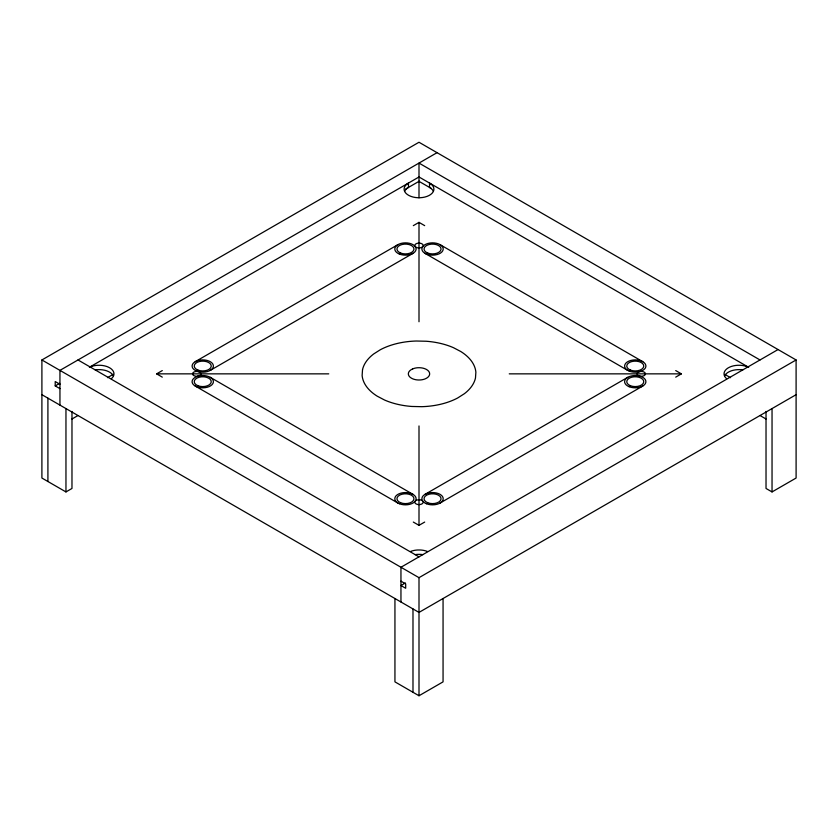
<?xml version="1.0" encoding="UTF-8"?>
<svg xmlns="http://www.w3.org/2000/svg" width="838" height="838" viewBox="0 0 838 838"><rect width="100%" height="100%" fill="white"/><g stroke="black" fill="none" stroke-linecap="round" stroke-linejoin="round"><path stroke-width="1.26" d="M71.974 411.427L71.974 488.46L65.961 491.927L41.9 478.037L41.9 359.963L419 142.251L796.1 359.963L796.1 478.037L772.039 491.927L766.026 488.46L766.026 411.427M437.048 152.663L59.948 370.386L59.948 405.11M59.948 384.275L55.214 381.541L55.214 385.909L59.739 383.291M89.383 367.274L419 176.975L748.68 367.316M405.602 189.084L419.199 181.228M107.505 377.645L113.172 374.377M71.974 419L77.986 415.522M162.289 377.131L156.612 373.853L162.289 370.574M413.312 225.642L419 222.363L424.688 225.642M195.212 361.681L397.924 244.654M210.275 370.386L412.987 253.348M425.013 494.357L627.725 377.33M440.076 503.051L642.788 386.025M413.312 522.064L419 525.342L424.688 522.064M675.711 377.131L681.388 373.853L675.711 370.574M778.052 349.54L400.952 567.263L400.952 601.988M405.393 582.965L400.952 585.532L405.686 588.266L405.686 583.887L400.952 581.153M41.9 359.963L419 577.675L796.1 359.963M796.1 394.688L419 612.41L41.9 394.688M394.939 598.521L394.939 681.86L419 695.75L443.061 681.86L443.061 598.521M198.072 376.136L198.239 376.105A10.653 6.149 0 0 1 213.355 382.212A10.653 6.149 0 0 1 196.637 386.716A10.653 6.149 0 0 1 198.239 376.105M156.612 373.853L328.747 373.853M509.253 373.853L681.388 373.853M760.014 359.963L419 163.085L419 197.81M419 181.354L431.465 188.54M724.891 374.418L730.558 377.687M760.014 415.522L766.026 419M440.076 244.654L642.788 361.681M425.013 253.348L627.725 370.386M210.275 377.33L412.987 494.357M195.212 386.025L397.924 503.051M77.986 359.963L419 556.841M55.214 385.909L59.948 388.643M772.039 408.577L772.039 491.927M419 222.363L419 321.75M419 425.955L419 525.342M419 577.675L419 695.75M412.987 608.933L412.987 692.282M65.961 408.577L65.961 491.927M47.913 398.165L47.913 481.515M95.207 369.914A14.906 8.6 0 0 1 97.763 369.652L100.361 369.652A14.906 8.6 0 0 1 113.465 376M724.535 376A14.906 8.6 0 0 1 737.639 369.652L740.237 369.652A14.906 8.6 0 0 1 742.793 369.914M726.724 378.786A14.906 8.6 0 0 1 737.639 365.284L740.237 365.284A14.906 8.6 0 0 1 747.486 366.803M111.276 378.786A14.906 8.6 0 0 0 100.361 365.284L97.763 365.284A14.906 8.6 0 0 0 90.514 366.803M415.145 554.63A14.906 8.6 0 0 1 417.701 554.368L420.299 554.368A14.906 8.6 0 0 1 422.855 554.63M404.607 191.294A14.906 8.6 0 0 1 408.462 187.429L408.462 183.061A14.906 8.6 0 0 0 404.995 192.08A14.906 8.6 0 0 0 417.701 197.716L420.299 197.716A14.906 8.6 0 0 0 433.005 192.08A14.906 8.6 0 0 0 429.538 183.061L429.538 187.429A14.906 8.6 0 0 1 433.393 191.294M410.452 551.519A14.906 8.6 0 0 1 417.701 549.99L420.299 549.99A14.906 8.6 0 0 1 427.548 551.519M362.519 369.715L362.131 375.445A56.932 32.871 0 0 0 377.205 396.175L384.558 400.03A56.932 32.871 0 0 0 411.835 406.461L421.755 406.681A56.932 32.871 0 0 0 457.663 397.987L464.336 393.734A56.932 32.871 0 0 0 475.481 377.99L475.869 372.261A56.932 32.871 0 0 0 460.795 351.531L453.442 347.676A56.932 32.871 0 0 0 426.165 341.244L416.245 341.024A56.932 32.871 0 0 0 380.337 349.729L373.664 353.971A56.932 32.871 0 0 0 362.519 369.715M637.142 373.486L637.1 373.905A4.18 2.409 0 0 0 640.997 376.262A4.18 2.409 0 0 0 645.396 374.219L645.449 373.8A4.18 2.409 0 0 0 641.541 371.444A4.18 2.409 0 0 0 637.142 373.486M412.767 368.867L411.364 369.568A10.653 6.149 0 0 0 408.378 373.402L408.41 374.481A10.653 6.149 0 0 0 410.369 377.456L411.584 378.263A10.653 6.149 0 0 0 418.225 379.991L420.079 379.97A10.653 6.149 0 0 0 425.233 378.839L426.636 378.137A10.653 6.149 0 0 0 429.622 374.303L429.59 373.224A10.653 6.149 0 0 0 427.631 370.249L426.416 369.443A10.653 6.149 0 0 0 419.775 367.725L417.921 367.735A10.653 6.149 0 0 0 412.767 368.867M419.639 243.146L418.906 243.114A4.18 2.409 0 0 0 414.831 245.366A4.18 2.409 0 0 0 418.361 247.912L419.094 247.933A4.18 2.409 0 0 0 423.169 245.681A4.18 2.409 0 0 0 419.639 243.146M419.639 499.794L418.906 499.773A4.18 2.409 0 0 0 414.831 502.025A4.18 2.409 0 0 0 418.361 504.57L419.094 504.591A4.18 2.409 0 0 0 423.169 502.339A4.18 2.409 0 0 0 419.639 499.794M200.9 373.905L200.858 373.486A4.18 2.409 0 0 0 196.459 371.444A4.18 2.409 0 0 0 192.551 373.8L192.604 374.219A4.18 2.409 0 0 0 197.003 376.262A4.18 2.409 0 0 0 200.9 373.905M196.637 371.066A10.653 6.149 0 0 0 213.355 366.573A10.653 6.149 0 0 0 198.239 360.466A10.653 6.149 0 0 0 196.637 371.066M629.149 371.066A10.653 6.149 0 0 0 645.868 366.573A10.653 6.149 0 0 0 630.752 360.466A10.653 6.149 0 0 0 629.149 371.066M630.375 370.061A8.506 4.913 0 0 0 643.731 366.457A8.506 4.913 0 0 0 631.663 361.587A8.506 4.913 0 0 0 630.375 370.061M427.663 253.024A8.506 4.913 0 0 0 441.018 249.431A8.506 4.913 0 0 0 428.951 244.549A8.506 4.913 0 0 0 427.663 253.024M426.437 254.04A10.653 6.149 0 0 0 443.155 249.535A10.653 6.149 0 0 0 428.04 243.429A10.653 6.149 0 0 0 426.437 254.04M400.574 253.024A8.506 4.913 0 0 0 413.93 249.431A8.506 4.913 0 0 0 401.863 244.549A8.506 4.913 0 0 0 400.574 253.024M399.349 254.04A10.653 6.149 0 0 0 416.067 249.535A10.653 6.149 0 0 0 400.952 243.429A10.653 6.149 0 0 0 399.349 254.04M197.862 370.061A8.506 4.913 0 0 0 211.218 366.457A8.506 4.913 0 0 0 199.151 361.587A8.506 4.913 0 0 0 197.862 370.061M197.862 385.7A8.506 4.913 0 0 0 211.218 382.107A8.506 4.913 0 0 0 199.151 377.226A8.506 4.913 0 0 0 197.862 385.7M400.574 502.727A8.506 4.913 0 0 0 413.93 499.134A8.506 4.913 0 0 0 401.863 494.252A8.506 4.913 0 0 0 400.574 502.727M399.349 503.743A10.653 6.149 0 0 0 416.067 499.249A10.653 6.149 0 0 0 400.952 493.132A10.653 6.149 0 0 0 399.349 503.743M427.663 502.727A8.506 4.913 0 0 0 441.018 499.134A8.506 4.913 0 0 0 428.951 494.252A8.506 4.913 0 0 0 427.663 502.727M426.437 503.743A10.653 6.149 0 0 0 443.155 499.249A10.653 6.149 0 0 0 428.04 493.132A10.653 6.149 0 0 0 426.437 503.743M629.149 386.716A10.653 6.149 0 0 0 645.868 382.212A10.653 6.149 0 0 0 630.752 376.105A10.653 6.149 0 0 0 629.149 386.716M630.375 385.7A8.506 4.913 0 0 0 643.731 382.107A8.506 4.913 0 0 0 631.663 377.226A8.506 4.913 0 0 0 630.375 385.7"/></g></svg>
